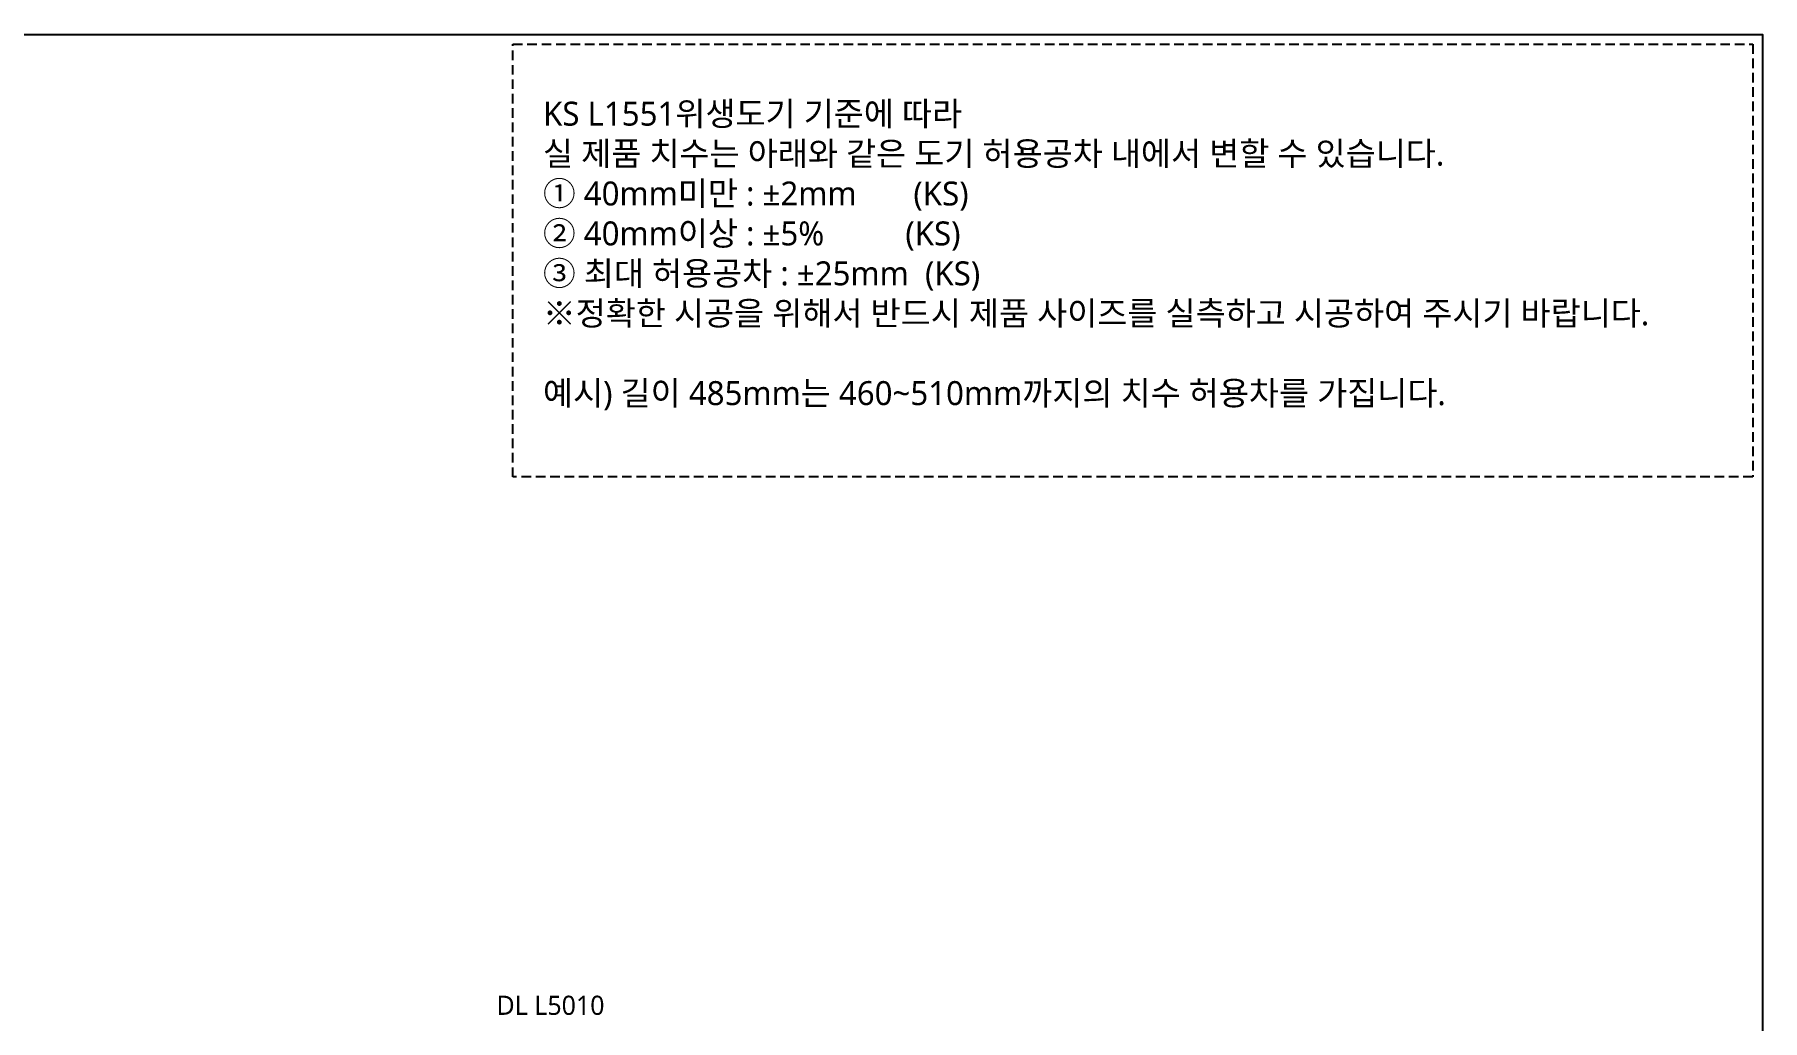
# Model space of a CAD drawing. Extents: x 2406 to 6050, y -78 to 2160.
# Drawn here: x 4247 to 6050, y 1130 to 2160 of the extents above; entities that cross this region are included whole.
import ezdxf

# ---------------------------------------------------------------- set-up
doc = ezdxf.new("R2010")
doc.units = 0
doc.header["$LTSCALE"] = 20
doc.header["$MEASUREMENT"] = 0
doc.linetypes.add('DASHED', pattern=[0.75, 0.5, -0.25])
for name, color, linetype in [('1', 1, 'CONTINUOUS'), ('2', 2, 'CONTINUOUS'), ('3', 3, 'CONTINUOUS'), ('SA-DOOR', 4, 'CONTINUOUS')]:
    doc.layers.add(name, color=color, linetype=linetype)
doc.styles.add('ROMANS', font='romans')
doc.styles.get("Standard").update_dxf_attribs({"font": 'NanumGothic.ttf'})

msp = doc.modelspace()

# ---------------------------------------------------------------- linework, layer by layer
at = {"layer": '3', "linetype": 'DASHED', "elevation": -54.4}
msp.add_lwpolyline([(4745.8, 2149.6), (6039.7, 2149.6), (6039.7, 1697.8), (4745.8, 1697.8)], close=True, dxfattribs=at)
at = {"layer": 'SA-DOOR', "color": 7, "elevation": -54.4}
msp.add_lwpolyline([(2406.3, 2159.6), (6049.7, 2159.6), (6049.7, -77.8), (2406.3, -77.8)], close=True, dxfattribs=at)

# ---------------------------------------------------------------- texts
at = {"layer": '1', "color": 2, "insert": (4785, 1146.1), "char_height": 20, "attachment_point": 5}
msp.add_mtext('DL L5010', dxfattribs=at)
at = {"layer": '2', "color": 7, "insert": (4777.2, 1928.4, -54.4), "char_height": 25, "attachment_point": 4, "style": 'ROMANS'}
msp.add_mtext('{\\fNanumGothic|b0|i0|c0|p50;KS L1551\\fNanumGothic|b0|i0|c129|p50;위생도기 기준에 따라 \\P실 제품 치수는 아래와 같은 도기 허용공차 내에서 변할 수 있습니다. \\fNanumGothic|b0|i0|c0|p50;\\P\\fNanumGothic|b0|i0|c129|p50;① \\fNanumGothic|b0|i0|c0|p50;40mm\\fNanumGothic|b0|i0|c129|p50;미만 : ±2mm       (KS)\\fNanumGothic|b0|i0|c0|p50; \\P\\fNanumGothic|b0|i0|c129|p50;② \\fNanumGothic|b0|i0|c0|p50;40mm\\fNanumGothic|b0|i0|c129|p50;이상 : ±5%          (KS)\\fNanumGothic|b0|i0|c0|p50;\\P\\fNanumGothic|b0|i0|c129|p50;③ 최대 허용공차 : ±25mm  (KS)\\fNanumGothic|b0|i0|c0|p50;\\P※\\fNanumGothic|b0|i0|c129|p50;정확한 시공을 위해서 반드시 제품 사이즈를 실측하고 시공하여 주시기 바랍니다\\fNanumGothic|b0|i0|c0|p50;.\\P\\P\\fNanumGothic|b0|i0|c129|p50;예시\\fNanumGothic|b0|i0|c0|p50;) \\fNanumGothic|b0|i0|c129|p50;길이 485\\fNanumGothic|b0|i0|c0|p50;mm\\fNanumGothic|b0|i0|c129|p50;는 460\\fNanumGothic|b0|i0|c0|p50;~\\fNanumGothic|b0|i0|c129|p50;510\\fNanumGothic|b0|i0|c0|p50;mm\\fNanumGothic|b0|i0|c129|p50;까지의 치수 허용차를 가집니다\\fNanumGothic|b0|i0|c0|p50;.}', dxfattribs=at)

doc.saveas('drawing.dxf')
